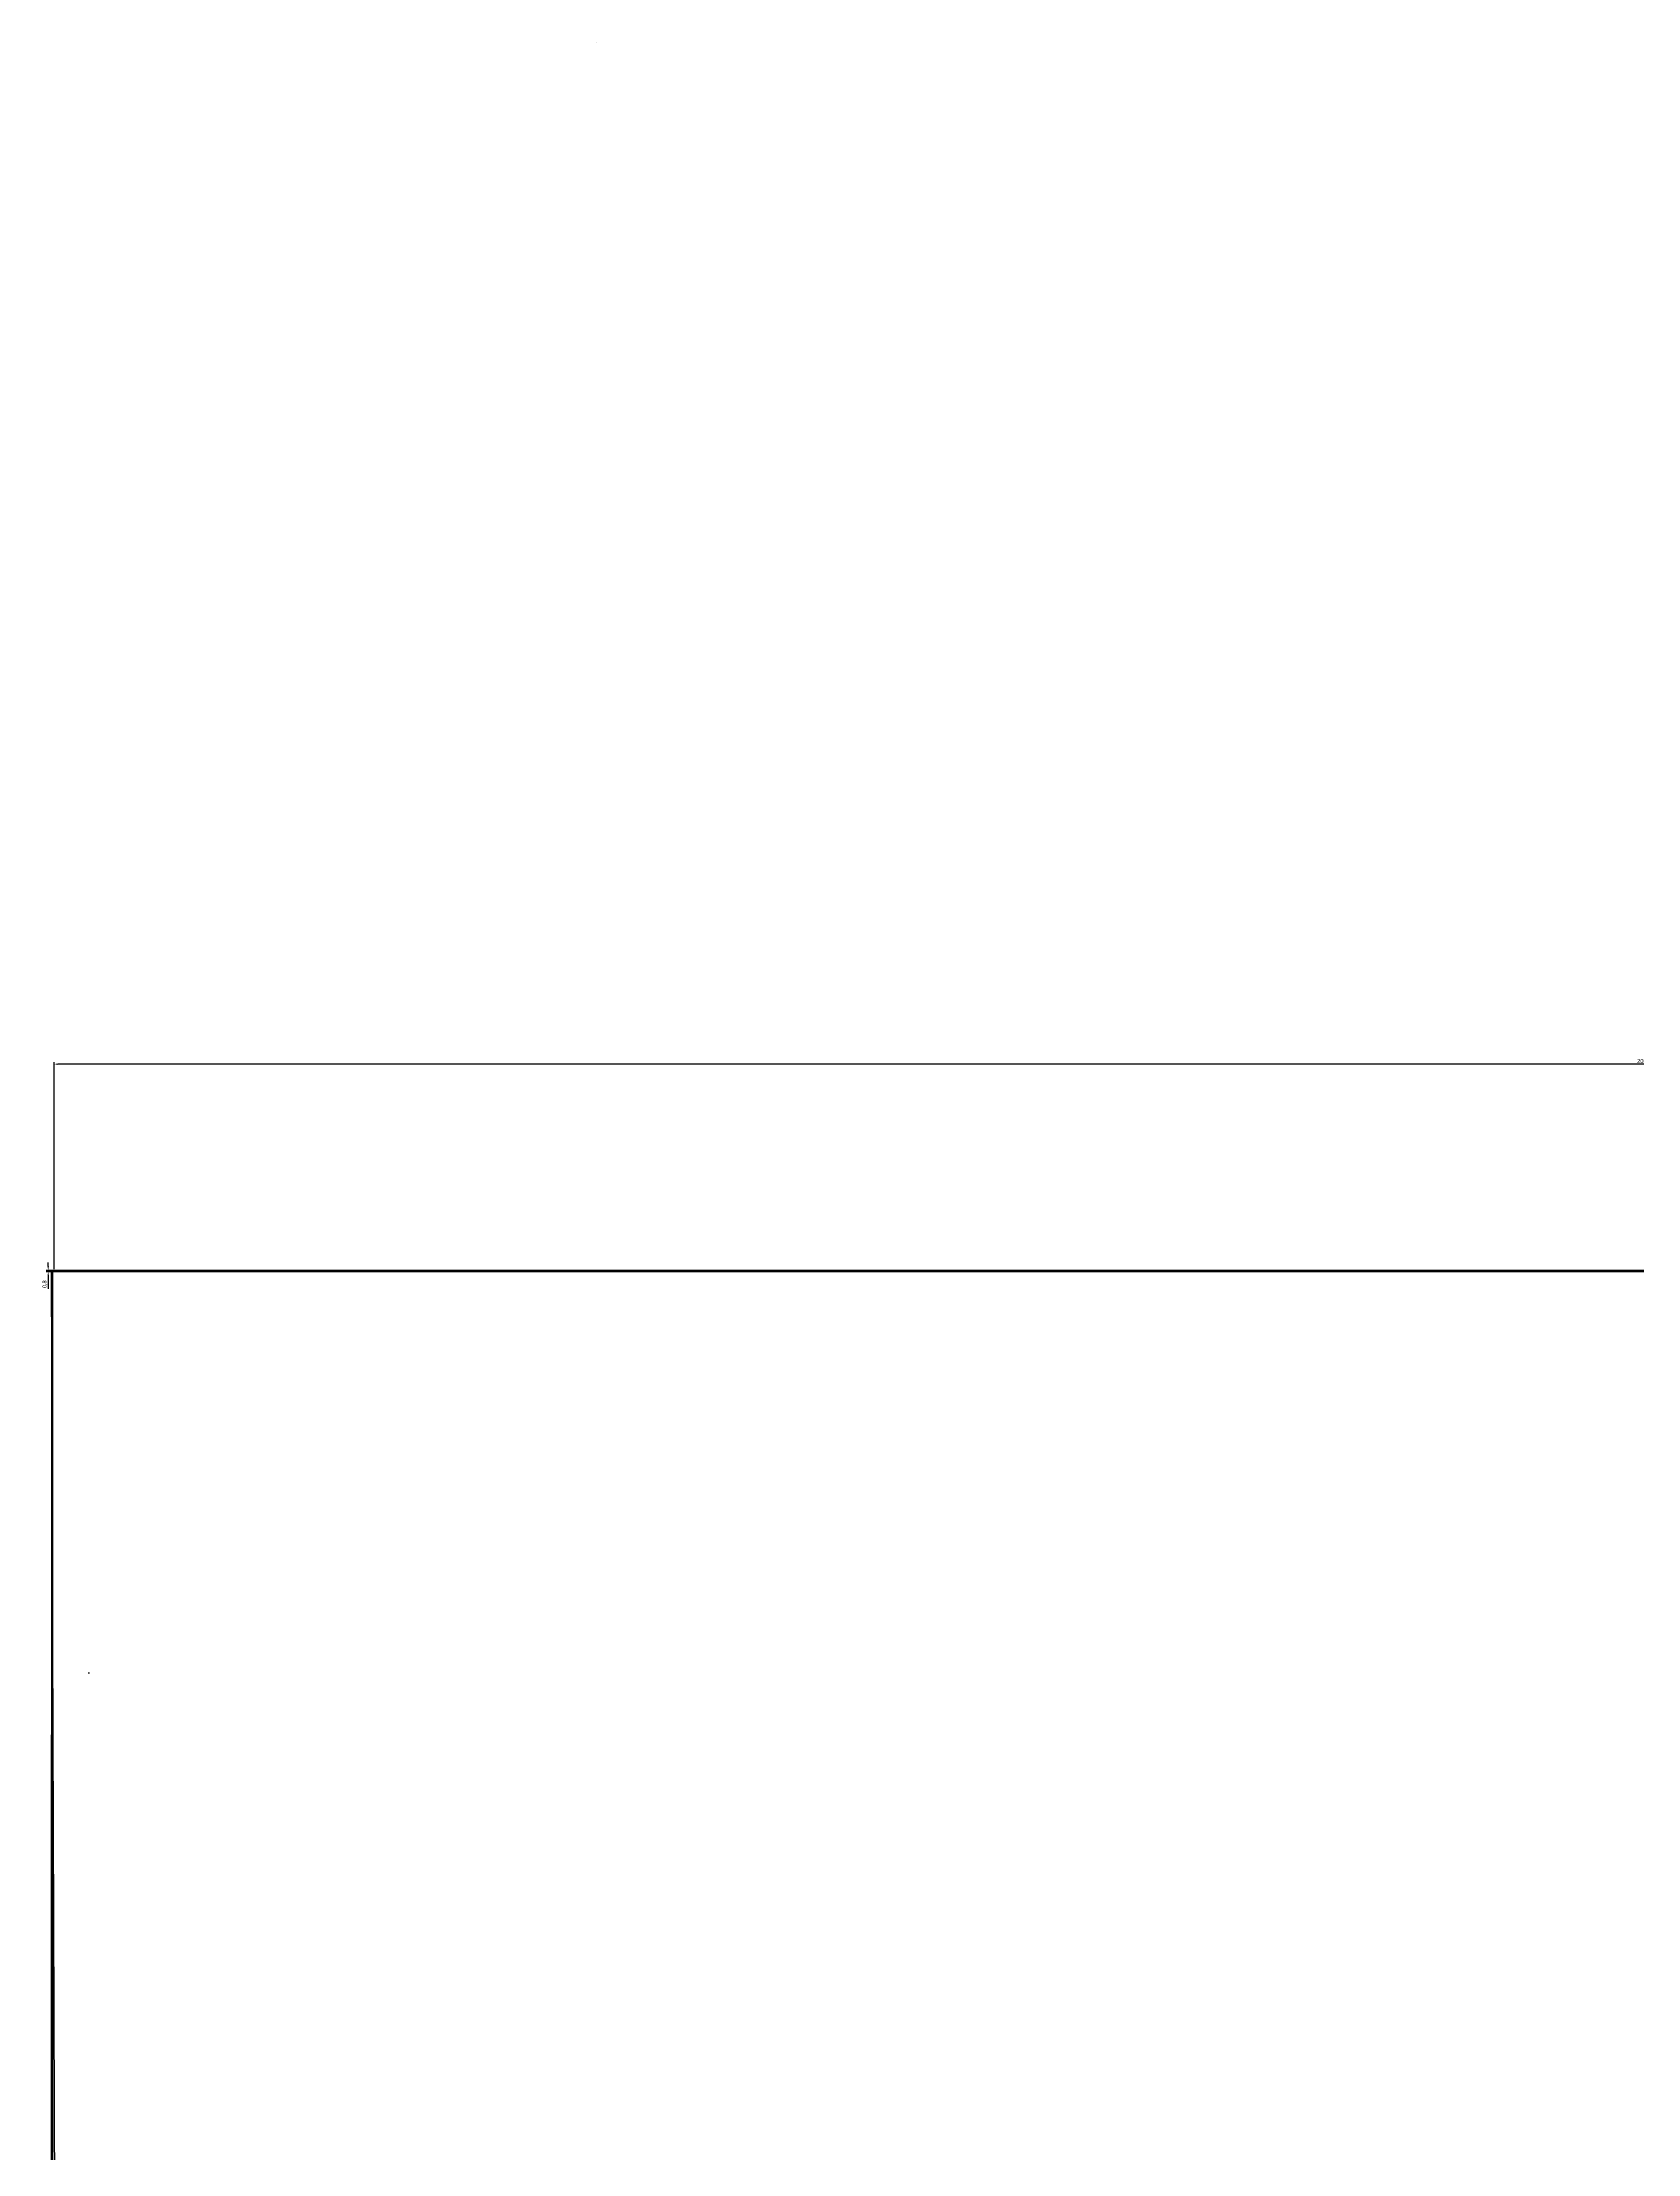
# Model space of a CAD drawing. Header units: millimetres. Extents: x -421232 to -208838, y -725150 to -360128.
# Drawn here: x -210855 to -209851, y -361456 to -360128 of the extents above; entities that cross this region are included whole.
import ezdxf

# ---------------------------------------------------------------- set-up
doc = ezdxf.new("R2010")
doc.units = ezdxf.units.MM
doc.styles.get("Standard").update_dxf_attribs({"font": 'arial.ttf'})
doc.dimstyles.new('ISO-25', dxfattribs={"dimtxt": 2.5, "dimasz": 2.5, "dimexe": 1.25, "dimexo": 0.625, "dimtad": 1, "dimtxsty": 'Standard', "dimcen": 2.5, "dimadec": 0, "dimazin": 0, "dimtfac": 1, "dimtmove": 0, "dimatfit": 3, "dimfxl": 1, "dimarcsym": 0})

# ---------------------------------------------------------------- blocks, each defined once
blk = doc.blocks.new('*D46')
at = {"color": 0, "lineweight": -2, "transparency": 16777216}
for p, q in [((-210847.2, -360899.9), (-210847.2, -360769.6)), ((-208849.7, -360770.8), (-210844.7, -360770.8)), ((-208847.2, -360899.9), (-208847.2, -360769.6))]:
    blk.add_line(p, q, dxfattribs=at)
at = {"color": 0, "transparency": 16777216}
for points in [[(-210844.7, -360770.4), (-210844.7, -360771.3), (-210847.2, -360770.8)], [(-208849.7, -360770.4), (-208849.7, -360771.3), (-208847.2, -360770.8)]]:
    blk.add_solid(points, dxfattribs=at)
at = {"layer": 'Defpoints', "color": 0, "transparency": 16777216}
for p in [(-210847.2, -360770.8), (-210847.2, -360900.6), (-208847.2, -360900.6)]:
    blk.add_point(p, dxfattribs=at)
at = {"color": 0, "transparency": 16777216, "insert": (-209847.2, -360768.9), "char_height": 2.5, "attachment_point": 5}
blk.add_mtext('2000', dxfattribs=at)
blk = doc.blocks.new('*D49')
at = {"color": 0, "lineweight": -2, "transparency": 16777216}
for p, q in [((-210848.7, -360900.6), (-210852.1, -360900.6)), ((-210848.6, -360901.4), (-210852.1, -360901.4)), ((-210850.9, -360898.1), (-210850.9, -360895.6)), ((-210850.9, -360900.6), (-210850.9, -360901.4)), ((-210850.9, -360903.9), (-210850.9, -360912.2))]:
    blk.add_line(p, q, dxfattribs=at)
at = {"color": 0, "transparency": 16777216}
for points in [[(-210851.3, -360898.1), (-210850.4, -360898.1), (-210850.9, -360900.6)], [(-210851.3, -360903.9), (-210850.4, -360903.9), (-210850.9, -360901.4)]]:
    blk.add_solid(points, dxfattribs=at)
at = {"layer": 'Defpoints', "color": 0, "transparency": 16777216}
for p in [(-210850.9, -360901.4), (-210848, -360900.6), (-210848, -360901.4)]:
    blk.add_point(p, dxfattribs=at)
at = {"color": 0, "transparency": 16777216, "insert": (-210853, -360909.3), "char_height": 2.5, "attachment_point": 5, "rotation": 90}
blk.add_mtext('0,8', dxfattribs=at)

msp = doc.modelspace()

# ---------------------------------------------------------------- hatches: boundary and pattern name
h = msp.add_hatch()
h.set_pattern_fill('ANSI35', color=256)
edge = h.paths.add_edge_path()
edge.add_line((-210848.843, -360900.556), (-210849.617, -362701.356))
edge.add_line((-210848.017, -362701.356), (-210848.017, -360901.356))
h = msp.add_hatch()
h.set_pattern_fill('ANSI35', color=256)
edge = h.paths.add_edge_path()
edge.add_line((-208847.217, -360900.556), (-210847.217, -360900.556))
edge.add_line((-210848.017, -360901.356), (-208848.017, -360901.356))

# ---------------------------------------------------------------- linework, layer by layer
for p, q in [((-210505.972, -360127.94), (-210505.972, -360127.94)), ((-210848.843, -360900.556), (-210849.617, -362701.356, -1.6)), ((-210848.043, -360900.556), (-210848.843, -360900.556)), ((-210848.843, -360900.556, 5), (-210848.843, -360900.556, 5.8)), ((-210848.843, -360900.556, 5.8), (-210848.843, -360900.556, 6.6)), ((-210848.843, -360900.556, 6.6), (-208848.843, -360900.556, 6.6)), ((-210848.843, -360900.556, 5), (-208848.843, -360900.556, 5)), ((-210848.843, -360900.556), (-210848.843, -360900.556, 5)), ((-210842.217, -362707.38), (-210848.843, -360900.556, 6.6)), ((-210847.217, -360900.556), (-210848.043, -360900.556)), ((-210848.043, -360900.556), (-210848.017, -360901.356)), ((-210848.043, -360900.556), (-210848.043, -360900.556, 6.598)), ((-210848.017, -362701.356), (-210848.017, -360901.356)), ((-210848.017, -360901.356), (-208848.017, -360901.356)), ((-208847.217, -360900.556), (-210847.217, -360900.556)), ((-210824.93, -361153.874), (-210825.73, -361153.874))]:
    msp.add_line(p, q)

# ---------------------------------------------------------------- dimensions: what is measured, and where the dimension line sits
dim = msp.add_linear_dim(base=(-210847.217, -360770.84), p1=(-208847.217, -360900.556), p2=(-210847.217, -360900.556), dimstyle='ISO-25')
dim.commit()
dim.dimension.update_dxf_attribs({"geometry": '*D46', "text_midpoint": (-209847.217, -360768.938)})
dim = msp.add_linear_dim(base=(-210850.863, -360901.356), p1=(-210848.043, -360900.556), p2=(-210848.017, -360901.356), angle=90, dimstyle='ISO-25')
dim.commit()
dim.dimension.update_dxf_attribs({"geometry": '*D49', "text_midpoint": (-210852.99, -360909.259)})

doc.saveas('drawing.dxf')
